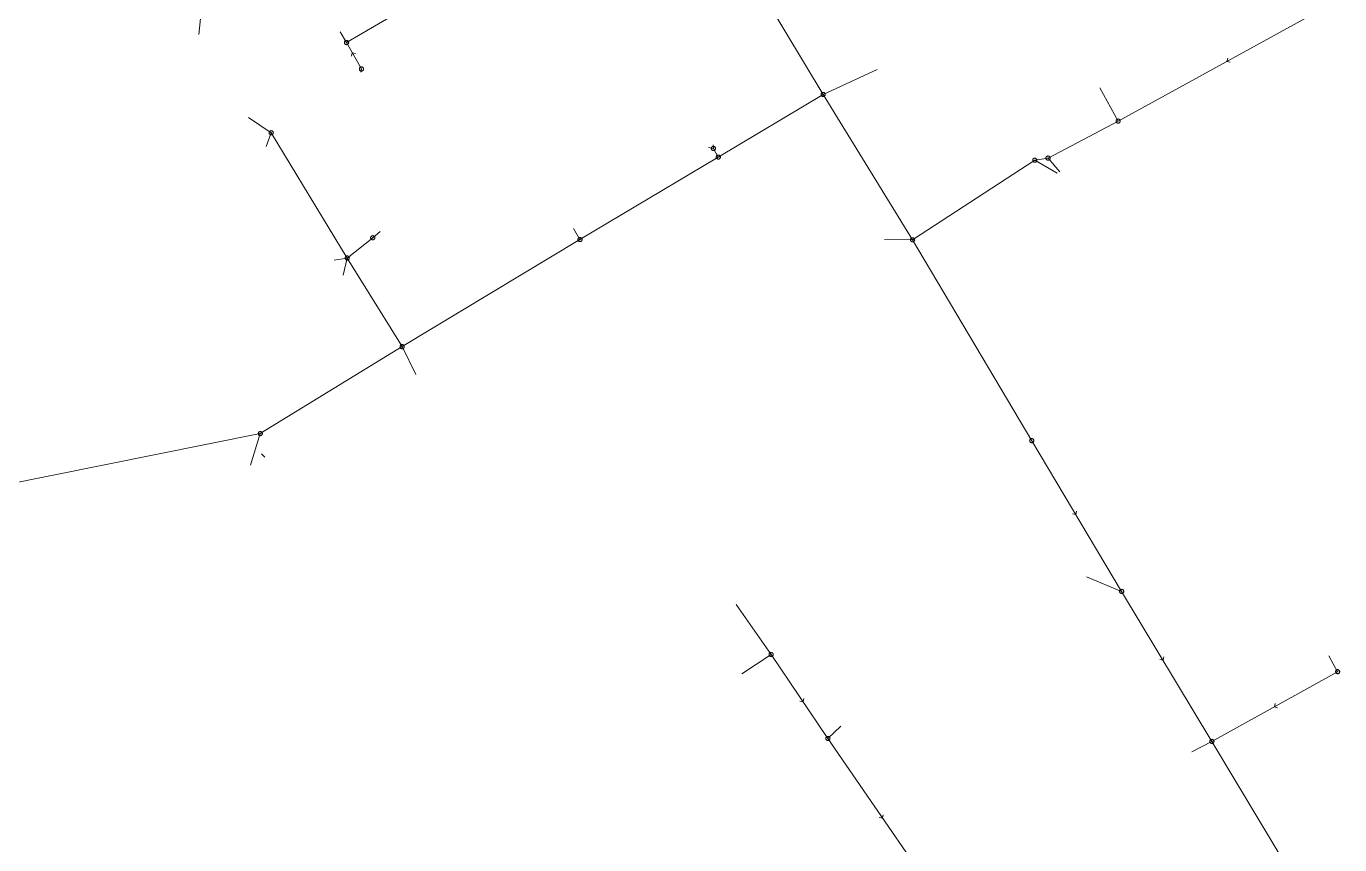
# Model space of a CAD drawing. Header units: metres. Extents: x 25504150 to 25508618, y 6694193 to 6702753.
# Drawn here: x 25504955.1 to 25505246.3, y 6700164.1 to 6700345.6 of the extents above; entities that cross this region are included whole.
import ezdxf

# ---------------------------------------------------------------- set-up
doc = ezdxf.new("R2010")
doc.units = ezdxf.units.M
for name, pattern in [('Sewer_node', [0]), ('Viemariputket', [0]), ('Viemarivarusteet', [0])]:
    doc.linetypes.add(name, pattern=pattern)
for name, color, linetype, lineweight in [('Sewer_node', 7, 'Sewer_node', 0), ('Viemariputket', 7, 'Viemariputket', 0), ('Viemarivarusteet', 7, 'Viemarivarusteet', 0)]:
    doc.layers.add(name, color=color, linetype=linetype, lineweight=lineweight)

msp = doc.modelspace()

# ---------------------------------------------------------------- linework, layer by layer
at = {"layer": 'Sewer_node', "color": 46, "linetype": 'Continuous', "true_color": 0x7f5f00, "flags": 128}
for points, elevation in [([(25505026.58, 6700342.01), (25505026.57, 6700342.08), (25505026.56, 6700342.16), (25505026.53, 6700342.22), (25505026.49, 6700342.29), (25505026.44, 6700342.34), (25505026.39, 6700342.39), (25505026.32, 6700342.43), (25505026.26, 6700342.46), (25505026.18, 6700342.47), (25505026.11, 6700342.48), (25505026.04, 6700342.47), (25505025.96, 6700342.46), (25505025.9, 6700342.43), (25505025.83, 6700342.39), (25505025.78, 6700342.34), (25505025.73, 6700342.29), (25505025.69, 6700342.22), (25505025.66, 6700342.16), (25505025.65, 6700342.08), (25505025.64, 6700342.01), (25505025.65, 6700341.94), (25505025.66, 6700341.86), (25505025.69, 6700341.8), (25505025.73, 6700341.73), (25505025.78, 6700341.68), (25505025.83, 6700341.63), (25505025.9, 6700341.59), (25505025.96, 6700341.56), (25505026.04, 6700341.55), (25505026.11, 6700341.54), (25505026.18, 6700341.55), (25505026.26, 6700341.56), (25505026.32, 6700341.59), (25505026.39, 6700341.63), (25505026.44, 6700341.68), (25505026.49, 6700341.73), (25505026.53, 6700341.8), (25505026.56, 6700341.86), (25505026.57, 6700341.94)], 54.9), ([(25505029.89, 6700336.16), (25505029.88, 6700336.23), (25505029.87, 6700336.31), (25505029.84, 6700336.37), (25505029.8, 6700336.44), (25505029.75, 6700336.49), (25505029.7, 6700336.54), (25505029.63, 6700336.58), (25505029.57, 6700336.61), (25505029.49, 6700336.62), (25505029.42, 6700336.63), (25505029.35, 6700336.62), (25505029.27, 6700336.61), (25505029.21, 6700336.58), (25505029.14, 6700336.54), (25505029.09, 6700336.49), (25505029.04, 6700336.44), (25505029, 6700336.37), (25505028.97, 6700336.31), (25505028.96, 6700336.23), (25505028.95, 6700336.16), (25505028.96, 6700336.09), (25505028.97, 6700336.01), (25505029, 6700335.95), (25505029.04, 6700335.88), (25505029.09, 6700335.83), (25505029.14, 6700335.78), (25505029.21, 6700335.74), (25505029.27, 6700335.71), (25505029.35, 6700335.7), (25505029.42, 6700335.69), (25505029.49, 6700335.7), (25505029.57, 6700335.71), (25505029.63, 6700335.74), (25505029.7, 6700335.78), (25505029.75, 6700335.83), (25505029.8, 6700335.88), (25505029.84, 6700335.95), (25505029.87, 6700336.01), (25505029.88, 6700336.09)], 54.93), ([(25505132.24, 6700330.51), (25505132.23, 6700330.58), (25505132.22, 6700330.65), (25505132.19, 6700330.72), (25505132.15, 6700330.78), (25505132.11, 6700330.84), (25505132.05, 6700330.88), (25505131.99, 6700330.92), (25505131.92, 6700330.95), (25505131.85, 6700330.96), (25505131.78, 6700330.97), (25505131.71, 6700330.96), (25505131.64, 6700330.95), (25505131.57, 6700330.92), (25505131.51, 6700330.88), (25505131.45, 6700330.84), (25505131.41, 6700330.78), (25505131.37, 6700330.72), (25505131.34, 6700330.65), (25505131.33, 6700330.58), (25505131.32, 6700330.51), (25505131.33, 6700330.44), (25505131.34, 6700330.37), (25505131.37, 6700330.3), (25505131.41, 6700330.24), (25505131.45, 6700330.18), (25505131.51, 6700330.14), (25505131.57, 6700330.1), (25505131.64, 6700330.07), (25505131.71, 6700330.06), (25505131.78, 6700330.05), (25505131.85, 6700330.06), (25505131.92, 6700330.07), (25505131.99, 6700330.1), (25505132.05, 6700330.14), (25505132.11, 6700330.18), (25505132.15, 6700330.24), (25505132.19, 6700330.3), (25505132.22, 6700330.37), (25505132.23, 6700330.44)], 55.52), ([(25505197.64, 6700324.61), (25505197.63, 6700324.68), (25505197.62, 6700324.75), (25505197.59, 6700324.82), (25505197.55, 6700324.88), (25505197.51, 6700324.94), (25505197.45, 6700324.98), (25505197.39, 6700325.02), (25505197.32, 6700325.05), (25505197.25, 6700325.06), (25505197.18, 6700325.07), (25505197.11, 6700325.06), (25505197.04, 6700325.05), (25505196.97, 6700325.02), (25505196.91, 6700324.98), (25505196.85, 6700324.94), (25505196.81, 6700324.88), (25505196.77, 6700324.82), (25505196.74, 6700324.75), (25505196.73, 6700324.68), (25505196.72, 6700324.61), (25505196.73, 6700324.54), (25505196.74, 6700324.47), (25505196.77, 6700324.4), (25505196.81, 6700324.34), (25505196.85, 6700324.28), (25505196.91, 6700324.24), (25505196.97, 6700324.2), (25505197.04, 6700324.17), (25505197.11, 6700324.16), (25505197.18, 6700324.15), (25505197.25, 6700324.16), (25505197.32, 6700324.17), (25505197.39, 6700324.2), (25505197.45, 6700324.24), (25505197.51, 6700324.28), (25505197.55, 6700324.34), (25505197.59, 6700324.4), (25505197.62, 6700324.47), (25505197.63, 6700324.54)], 57.73), ([(25505009.88, 6700322.02), (25505009.87, 6700322.09), (25505009.86, 6700322.16), (25505009.83, 6700322.23), (25505009.79, 6700322.29), (25505009.75, 6700322.35), (25505009.69, 6700322.39), (25505009.63, 6700322.43), (25505009.56, 6700322.46), (25505009.49, 6700322.47), (25505009.42, 6700322.48), (25505009.35, 6700322.47), (25505009.28, 6700322.46), (25505009.21, 6700322.43), (25505009.15, 6700322.39), (25505009.09, 6700322.35), (25505009.05, 6700322.29), (25505009.01, 6700322.23), (25505008.98, 6700322.16), (25505008.97, 6700322.09), (25505008.96, 6700322.02), (25505008.97, 6700321.95), (25505008.98, 6700321.88), (25505009.01, 6700321.81), (25505009.05, 6700321.75), (25505009.09, 6700321.69), (25505009.15, 6700321.65), (25505009.21, 6700321.61), (25505009.28, 6700321.58), (25505009.35, 6700321.57), (25505009.42, 6700321.56), (25505009.49, 6700321.57), (25505009.56, 6700321.58), (25505009.63, 6700321.61), (25505009.69, 6700321.65), (25505009.75, 6700321.69), (25505009.79, 6700321.75), (25505009.83, 6700321.81), (25505009.86, 6700321.88), (25505009.87, 6700321.95)], 55.12), ([(25505107.9, 6700318.53), (25505107.89, 6700318.6), (25505107.88, 6700318.67), (25505107.85, 6700318.74), (25505107.81, 6700318.8), (25505107.77, 6700318.86), (25505107.71, 6700318.9), (25505107.65, 6700318.94), (25505107.58, 6700318.97), (25505107.51, 6700318.98), (25505107.44, 6700318.99), (25505107.37, 6700318.98), (25505107.3, 6700318.97), (25505107.23, 6700318.94), (25505107.17, 6700318.9), (25505107.11, 6700318.86), (25505107.07, 6700318.8), (25505107.03, 6700318.74), (25505107, 6700318.67), (25505106.99, 6700318.6), (25505106.98, 6700318.53), (25505106.99, 6700318.46), (25505107, 6700318.39), (25505107.03, 6700318.32), (25505107.07, 6700318.26), (25505107.11, 6700318.2), (25505107.17, 6700318.16), (25505107.23, 6700318.12), (25505107.3, 6700318.09), (25505107.37, 6700318.08), (25505107.44, 6700318.07), (25505107.51, 6700318.08), (25505107.58, 6700318.09), (25505107.65, 6700318.12), (25505107.71, 6700318.16), (25505107.77, 6700318.2), (25505107.81, 6700318.26), (25505107.85, 6700318.32), (25505107.88, 6700318.39), (25505107.89, 6700318.46)], 54.97), ([(25505109, 6700316.63), (25505108.99, 6700316.7), (25505108.98, 6700316.77), (25505108.95, 6700316.84), (25505108.91, 6700316.9), (25505108.87, 6700316.96), (25505108.81, 6700317), (25505108.75, 6700317.04), (25505108.68, 6700317.07), (25505108.61, 6700317.08), (25505108.54, 6700317.09), (25505108.47, 6700317.08), (25505108.4, 6700317.07), (25505108.33, 6700317.04), (25505108.27, 6700317), (25505108.21, 6700316.96), (25505108.17, 6700316.9), (25505108.13, 6700316.84), (25505108.1, 6700316.77), (25505108.09, 6700316.7), (25505108.08, 6700316.63), (25505108.09, 6700316.56), (25505108.1, 6700316.49), (25505108.13, 6700316.42), (25505108.17, 6700316.36), (25505108.21, 6700316.3), (25505108.27, 6700316.26), (25505108.33, 6700316.22), (25505108.4, 6700316.19), (25505108.47, 6700316.18), (25505108.54, 6700316.17), (25505108.61, 6700316.18), (25505108.68, 6700316.19), (25505108.75, 6700316.22), (25505108.81, 6700316.26), (25505108.87, 6700316.3), (25505108.91, 6700316.36), (25505108.95, 6700316.42), (25505108.98, 6700316.49), (25505108.99, 6700316.56)], 54.97), ([(25505179.17, 6700315.93), (25505179.16, 6700316), (25505179.15, 6700316.07), (25505179.12, 6700316.14), (25505179.08, 6700316.2), (25505179.04, 6700316.26), (25505178.98, 6700316.3), (25505178.92, 6700316.34), (25505178.85, 6700316.37), (25505178.78, 6700316.38), (25505178.71, 6700316.39), (25505178.64, 6700316.38), (25505178.57, 6700316.37), (25505178.5, 6700316.34), (25505178.44, 6700316.3), (25505178.38, 6700316.26), (25505178.34, 6700316.2), (25505178.3, 6700316.14), (25505178.27, 6700316.07), (25505178.26, 6700316), (25505178.25, 6700315.93), (25505178.26, 6700315.86), (25505178.27, 6700315.79), (25505178.3, 6700315.72), (25505178.34, 6700315.66), (25505178.38, 6700315.6), (25505178.44, 6700315.56), (25505178.5, 6700315.52), (25505178.57, 6700315.49), (25505178.64, 6700315.48), (25505178.71, 6700315.47), (25505178.78, 6700315.48), (25505178.85, 6700315.49), (25505178.92, 6700315.52), (25505178.98, 6700315.56), (25505179.04, 6700315.6), (25505179.08, 6700315.66), (25505179.12, 6700315.72), (25505179.15, 6700315.79), (25505179.16, 6700315.86)], 56.22), ([(25505182.11, 6700316.4), (25505182.1, 6700316.47), (25505182.09, 6700316.55), (25505182.06, 6700316.61), (25505182.02, 6700316.68), (25505181.97, 6700316.73), (25505181.92, 6700316.78), (25505181.85, 6700316.82), (25505181.79, 6700316.85), (25505181.71, 6700316.86), (25505181.64, 6700316.87), (25505181.57, 6700316.86), (25505181.49, 6700316.85), (25505181.43, 6700316.82), (25505181.36, 6700316.78), (25505181.31, 6700316.73), (25505181.26, 6700316.68), (25505181.22, 6700316.61), (25505181.19, 6700316.55), (25505181.18, 6700316.47), (25505181.17, 6700316.4), (25505181.18, 6700316.33), (25505181.19, 6700316.25), (25505181.22, 6700316.19), (25505181.26, 6700316.12), (25505181.31, 6700316.07), (25505181.36, 6700316.02), (25505181.43, 6700315.98), (25505181.49, 6700315.95), (25505181.57, 6700315.94), (25505181.64, 6700315.93), (25505181.71, 6700315.94), (25505181.79, 6700315.95), (25505181.85, 6700315.98), (25505181.92, 6700316.02), (25505181.97, 6700316.07), (25505182.02, 6700316.12), (25505182.06, 6700316.19), (25505182.09, 6700316.25), (25505182.1, 6700316.33)], 56.23), ([(25505032.38, 6700298.73), (25505032.37, 6700298.8), (25505032.36, 6700298.88), (25505032.33, 6700298.94), (25505032.29, 6700299.01), (25505032.24, 6700299.06), (25505032.19, 6700299.11), (25505032.12, 6700299.15), (25505032.06, 6700299.18), (25505031.98, 6700299.19), (25505031.91, 6700299.2), (25505031.84, 6700299.19), (25505031.76, 6700299.18), (25505031.7, 6700299.15), (25505031.63, 6700299.11), (25505031.58, 6700299.06), (25505031.53, 6700299.01), (25505031.49, 6700298.94), (25505031.46, 6700298.88), (25505031.45, 6700298.8), (25505031.44, 6700298.73), (25505031.45, 6700298.66), (25505031.46, 6700298.58), (25505031.49, 6700298.52), (25505031.53, 6700298.45), (25505031.58, 6700298.4), (25505031.63, 6700298.35), (25505031.7, 6700298.31), (25505031.76, 6700298.28), (25505031.84, 6700298.27), (25505031.91, 6700298.26), (25505031.98, 6700298.27), (25505032.06, 6700298.28), (25505032.12, 6700298.31), (25505032.19, 6700298.35), (25505032.24, 6700298.4), (25505032.29, 6700298.45), (25505032.33, 6700298.52), (25505032.36, 6700298.58), (25505032.37, 6700298.66)], 54.8), ([(25505078.33, 6700298.34), (25505078.32, 6700298.41), (25505078.31, 6700298.48), (25505078.28, 6700298.55), (25505078.24, 6700298.61), (25505078.2, 6700298.67), (25505078.14, 6700298.71), (25505078.08, 6700298.75), (25505078.01, 6700298.78), (25505077.94, 6700298.79), (25505077.87, 6700298.8), (25505077.8, 6700298.79), (25505077.73, 6700298.78), (25505077.66, 6700298.75), (25505077.6, 6700298.71), (25505077.54, 6700298.67), (25505077.5, 6700298.61), (25505077.46, 6700298.55), (25505077.43, 6700298.48), (25505077.42, 6700298.41), (25505077.41, 6700298.34), (25505077.42, 6700298.27), (25505077.43, 6700298.2), (25505077.46, 6700298.13), (25505077.5, 6700298.07), (25505077.54, 6700298.01), (25505077.6, 6700297.97), (25505077.66, 6700297.93), (25505077.73, 6700297.9), (25505077.8, 6700297.89), (25505077.87, 6700297.88), (25505077.94, 6700297.89), (25505078.01, 6700297.9), (25505078.08, 6700297.93), (25505078.14, 6700297.97), (25505078.2, 6700298.01), (25505078.24, 6700298.07), (25505078.28, 6700298.13), (25505078.31, 6700298.2), (25505078.32, 6700298.27)], 54.56), ([(25505152.08, 6700298.29), (25505152.07, 6700298.36), (25505152.06, 6700298.43), (25505152.03, 6700298.5), (25505151.99, 6700298.56), (25505151.95, 6700298.62), (25505151.89, 6700298.66), (25505151.83, 6700298.7), (25505151.76, 6700298.73), (25505151.69, 6700298.74), (25505151.62, 6700298.75), (25505151.55, 6700298.74), (25505151.48, 6700298.73), (25505151.41, 6700298.7), (25505151.35, 6700298.66), (25505151.29, 6700298.62), (25505151.25, 6700298.56), (25505151.21, 6700298.5), (25505151.18, 6700298.43), (25505151.17, 6700298.36), (25505151.16, 6700298.29), (25505151.17, 6700298.22), (25505151.18, 6700298.15), (25505151.21, 6700298.08), (25505151.25, 6700298.02), (25505151.29, 6700297.96), (25505151.35, 6700297.92), (25505151.41, 6700297.88), (25505151.48, 6700297.85), (25505151.55, 6700297.84), (25505151.62, 6700297.83), (25505151.69, 6700297.84), (25505151.76, 6700297.85), (25505151.83, 6700297.88), (25505151.89, 6700297.92), (25505151.95, 6700297.96), (25505151.99, 6700298.02), (25505152.03, 6700298.08), (25505152.06, 6700298.15), (25505152.07, 6700298.22)], 55.27), ([(25505026.73, 6700294.24), (25505026.72, 6700294.31), (25505026.71, 6700294.38), (25505026.68, 6700294.45), (25505026.64, 6700294.51), (25505026.6, 6700294.57), (25505026.54, 6700294.61), (25505026.48, 6700294.65), (25505026.41, 6700294.68), (25505026.34, 6700294.69), (25505026.27, 6700294.7), (25505026.2, 6700294.69), (25505026.13, 6700294.68), (25505026.06, 6700294.65), (25505026, 6700294.61), (25505025.94, 6700294.57), (25505025.9, 6700294.51), (25505025.86, 6700294.45), (25505025.83, 6700294.38), (25505025.82, 6700294.31), (25505025.81, 6700294.24), (25505025.82, 6700294.17), (25505025.83, 6700294.1), (25505025.86, 6700294.03), (25505025.9, 6700293.97), (25505025.94, 6700293.91), (25505026, 6700293.87), (25505026.06, 6700293.83), (25505026.13, 6700293.8), (25505026.2, 6700293.79), (25505026.27, 6700293.78), (25505026.34, 6700293.79), (25505026.41, 6700293.8), (25505026.48, 6700293.83), (25505026.54, 6700293.87), (25505026.6, 6700293.91), (25505026.64, 6700293.97), (25505026.68, 6700294.03), (25505026.71, 6700294.1), (25505026.72, 6700294.17)], 54.81), ([(25505038.9, 6700274.59), (25505038.89, 6700274.66), (25505038.88, 6700274.74), (25505038.85, 6700274.8), (25505038.81, 6700274.87), (25505038.76, 6700274.92), (25505038.71, 6700274.97), (25505038.64, 6700275.01), (25505038.58, 6700275.04), (25505038.5, 6700275.05), (25505038.43, 6700275.06), (25505038.36, 6700275.05), (25505038.28, 6700275.04), (25505038.22, 6700275.01), (25505038.15, 6700274.97), (25505038.1, 6700274.92), (25505038.05, 6700274.87), (25505038.01, 6700274.8), (25505037.98, 6700274.74), (25505037.97, 6700274.66), (25505037.96, 6700274.59), (25505037.97, 6700274.52), (25505037.98, 6700274.44), (25505038.01, 6700274.38), (25505038.05, 6700274.31), (25505038.1, 6700274.26), (25505038.15, 6700274.21), (25505038.22, 6700274.17), (25505038.28, 6700274.14), (25505038.36, 6700274.13), (25505038.43, 6700274.12), (25505038.5, 6700274.13), (25505038.58, 6700274.14), (25505038.64, 6700274.17), (25505038.71, 6700274.21), (25505038.76, 6700274.26), (25505038.81, 6700274.31), (25505038.85, 6700274.38), (25505038.88, 6700274.44), (25505038.89, 6700274.52)], 54.65), ([(25505007.45, 6700255.3), (25505007.44, 6700255.37), (25505007.43, 6700255.44), (25505007.4, 6700255.51), (25505007.36, 6700255.57), (25505007.32, 6700255.63), (25505007.26, 6700255.67), (25505007.2, 6700255.71), (25505007.13, 6700255.74), (25505007.06, 6700255.75), (25505006.99, 6700255.76), (25505006.92, 6700255.75), (25505006.85, 6700255.74), (25505006.78, 6700255.71), (25505006.72, 6700255.67), (25505006.66, 6700255.63), (25505006.62, 6700255.57), (25505006.58, 6700255.51), (25505006.55, 6700255.44), (25505006.54, 6700255.37), (25505006.53, 6700255.3), (25505006.54, 6700255.23), (25505006.55, 6700255.16), (25505006.58, 6700255.09), (25505006.62, 6700255.03), (25505006.66, 6700254.97), (25505006.72, 6700254.93), (25505006.78, 6700254.89), (25505006.85, 6700254.86), (25505006.92, 6700254.85), (25505006.99, 6700254.84), (25505007.06, 6700254.85), (25505007.13, 6700254.86), (25505007.2, 6700254.89), (25505007.26, 6700254.93), (25505007.32, 6700254.97), (25505007.36, 6700255.03), (25505007.4, 6700255.09), (25505007.43, 6700255.16), (25505007.44, 6700255.23)], 54.69), ([(25505178.49, 6700253.74), (25505178.48, 6700253.81), (25505178.47, 6700253.88), (25505178.44, 6700253.95), (25505178.4, 6700254.01), (25505178.36, 6700254.07), (25505178.3, 6700254.11), (25505178.24, 6700254.15), (25505178.17, 6700254.18), (25505178.1, 6700254.19), (25505178.03, 6700254.2), (25505177.96, 6700254.19), (25505177.89, 6700254.18), (25505177.82, 6700254.15), (25505177.76, 6700254.11), (25505177.7, 6700254.07), (25505177.66, 6700254.01), (25505177.62, 6700253.95), (25505177.59, 6700253.88), (25505177.58, 6700253.81), (25505177.57, 6700253.74), (25505177.58, 6700253.67), (25505177.59, 6700253.6), (25505177.62, 6700253.53), (25505177.66, 6700253.47), (25505177.7, 6700253.41), (25505177.76, 6700253.37), (25505177.82, 6700253.33), (25505177.89, 6700253.3), (25505177.96, 6700253.29), (25505178.03, 6700253.28), (25505178.1, 6700253.29), (25505178.17, 6700253.3), (25505178.24, 6700253.33), (25505178.3, 6700253.37), (25505178.36, 6700253.41), (25505178.4, 6700253.47), (25505178.44, 6700253.53), (25505178.47, 6700253.6), (25505178.48, 6700253.67)], 55.33), ([(25505198.43, 6700220.32), (25505198.42, 6700220.39), (25505198.41, 6700220.46), (25505198.38, 6700220.53), (25505198.34, 6700220.59), (25505198.3, 6700220.65), (25505198.24, 6700220.69), (25505198.18, 6700220.73), (25505198.11, 6700220.76), (25505198.04, 6700220.77), (25505197.97, 6700220.78), (25505197.9, 6700220.77), (25505197.83, 6700220.76), (25505197.76, 6700220.73), (25505197.7, 6700220.69), (25505197.64, 6700220.65), (25505197.6, 6700220.59), (25505197.56, 6700220.53), (25505197.53, 6700220.46), (25505197.52, 6700220.39), (25505197.51, 6700220.32), (25505197.52, 6700220.25), (25505197.53, 6700220.18), (25505197.56, 6700220.11), (25505197.6, 6700220.05), (25505197.64, 6700219.99), (25505197.7, 6700219.95), (25505197.76, 6700219.91), (25505197.83, 6700219.88), (25505197.9, 6700219.87), (25505197.97, 6700219.86), (25505198.04, 6700219.87), (25505198.11, 6700219.88), (25505198.18, 6700219.91), (25505198.24, 6700219.95), (25505198.3, 6700219.99), (25505198.34, 6700220.05), (25505198.38, 6700220.11), (25505198.41, 6700220.18), (25505198.42, 6700220.25)], 55.43), ([(25505120.71, 6700206.32), (25505120.7, 6700206.39), (25505120.69, 6700206.46), (25505120.66, 6700206.53), (25505120.62, 6700206.59), (25505120.58, 6700206.65), (25505120.52, 6700206.69), (25505120.46, 6700206.73), (25505120.39, 6700206.76), (25505120.32, 6700206.77), (25505120.25, 6700206.78), (25505120.18, 6700206.77), (25505120.11, 6700206.76), (25505120.04, 6700206.73), (25505119.98, 6700206.69), (25505119.92, 6700206.65), (25505119.88, 6700206.59), (25505119.84, 6700206.53), (25505119.81, 6700206.46), (25505119.8, 6700206.39), (25505119.79, 6700206.32), (25505119.8, 6700206.25), (25505119.81, 6700206.18), (25505119.84, 6700206.11), (25505119.88, 6700206.05), (25505119.92, 6700205.99), (25505119.98, 6700205.95), (25505120.04, 6700205.91), (25505120.11, 6700205.88), (25505120.18, 6700205.87), (25505120.25, 6700205.86), (25505120.32, 6700205.87), (25505120.39, 6700205.88), (25505120.46, 6700205.91), (25505120.52, 6700205.95), (25505120.58, 6700205.99), (25505120.62, 6700206.05), (25505120.66, 6700206.11), (25505120.69, 6700206.18), (25505120.7, 6700206.25)], 56.59), ([(25505246.32, 6700202.52), (25505246.31, 6700202.59), (25505246.3, 6700202.66), (25505246.27, 6700202.73), (25505246.23, 6700202.79), (25505246.19, 6700202.85), (25505246.13, 6700202.89), (25505246.07, 6700202.93), (25505246, 6700202.96), (25505245.93, 6700202.97), (25505245.86, 6700202.98), (25505245.79, 6700202.97), (25505245.72, 6700202.96), (25505245.65, 6700202.93), (25505245.59, 6700202.89), (25505245.53, 6700202.85), (25505245.49, 6700202.79), (25505245.45, 6700202.73), (25505245.42, 6700202.66), (25505245.41, 6700202.59), (25505245.4, 6700202.52), (25505245.41, 6700202.45), (25505245.42, 6700202.38), (25505245.45, 6700202.31), (25505245.49, 6700202.25), (25505245.53, 6700202.19), (25505245.59, 6700202.15), (25505245.65, 6700202.11), (25505245.72, 6700202.08), (25505245.79, 6700202.07), (25505245.86, 6700202.06), (25505245.93, 6700202.07), (25505246, 6700202.08), (25505246.07, 6700202.11), (25505246.13, 6700202.15), (25505246.19, 6700202.19), (25505246.23, 6700202.25), (25505246.27, 6700202.31), (25505246.3, 6700202.38), (25505246.31, 6700202.45)], 55.86), ([(25505133.3, 6700187.7), (25505133.29, 6700187.77), (25505133.28, 6700187.84), (25505133.25, 6700187.91), (25505133.21, 6700187.97), (25505133.17, 6700188.03), (25505133.11, 6700188.07), (25505133.05, 6700188.11), (25505132.98, 6700188.14), (25505132.91, 6700188.15), (25505132.84, 6700188.16), (25505132.77, 6700188.15), (25505132.7, 6700188.14), (25505132.63, 6700188.11), (25505132.57, 6700188.07), (25505132.51, 6700188.03), (25505132.47, 6700187.97), (25505132.43, 6700187.91), (25505132.4, 6700187.84), (25505132.39, 6700187.77), (25505132.38, 6700187.7), (25505132.39, 6700187.63), (25505132.4, 6700187.56), (25505132.43, 6700187.49), (25505132.47, 6700187.43), (25505132.51, 6700187.37), (25505132.57, 6700187.33), (25505132.63, 6700187.29), (25505132.7, 6700187.26), (25505132.77, 6700187.25), (25505132.84, 6700187.24), (25505132.91, 6700187.25), (25505132.98, 6700187.26), (25505133.05, 6700187.29), (25505133.11, 6700187.33), (25505133.17, 6700187.37), (25505133.21, 6700187.43), (25505133.25, 6700187.49), (25505133.28, 6700187.56), (25505133.29, 6700187.63)], 56.44), ([(25505218.45, 6700187.06), (25505218.44, 6700187.13), (25505218.43, 6700187.2), (25505218.4, 6700187.27), (25505218.36, 6700187.33), (25505218.32, 6700187.39), (25505218.26, 6700187.43), (25505218.2, 6700187.47), (25505218.13, 6700187.5), (25505218.06, 6700187.51), (25505217.99, 6700187.52), (25505217.92, 6700187.51), (25505217.85, 6700187.5), (25505217.78, 6700187.47), (25505217.72, 6700187.43), (25505217.66, 6700187.39), (25505217.62, 6700187.33), (25505217.58, 6700187.27), (25505217.55, 6700187.2), (25505217.54, 6700187.13), (25505217.53, 6700187.06), (25505217.54, 6700186.99), (25505217.55, 6700186.92), (25505217.58, 6700186.85), (25505217.62, 6700186.79), (25505217.66, 6700186.73), (25505217.72, 6700186.69), (25505217.78, 6700186.65), (25505217.85, 6700186.62), (25505217.92, 6700186.61), (25505217.99, 6700186.6), (25505218.06, 6700186.61), (25505218.13, 6700186.62), (25505218.2, 6700186.65), (25505218.26, 6700186.69), (25505218.32, 6700186.73), (25505218.36, 6700186.79), (25505218.4, 6700186.85), (25505218.43, 6700186.92), (25505218.44, 6700186.99)], 54.97)]:
    msp.add_lwpolyline(points, close=True, dxfattribs=dict(at, elevation=elevation))
for points in [[(25505028.12, 6700339.55), (25505027.39, 6700339.74), (25505027.2, 6700339.03)], [(25505221.49, 6700338.56), (25505221.29, 6700337.84), (25505222, 6700337.63)], [(25505187.06, 6700237.55), (25505187.79, 6700237.38), (25505187.97, 6700238.1)], [(25505206.42, 6700205.25), (25505207.15, 6700205.07), (25505207.33, 6700205.79)], [(25505126.6, 6700195.97), (25505127.34, 6700195.83), (25505127.48, 6700196.56)], [(25505232.02, 6700195.45), (25505231.82, 6700194.73), (25505232.53, 6700194.52)], [(25505144.22, 6700170.2), (25505144.96, 6700170.07), (25505145.1, 6700170.8)]]:
    msp.add_lwpolyline(points, dxfattribs=at)
at = {"layer": 'Viemariputket', "color": 1, "linetype": 'Continuous', "lineweight": 15}
for p, q in [((25505131.78, 6700330.51), (25505115.79, 6700357.11)), ((25505045.19, 6700353.21), (25505026.11, 6700342.01)), ((25504993.86, 6700348.74, 53.42), (25504993.33, 6700343.8, 53.45)), ((25505197.18, 6700324.61), (25505243.58, 6700350.07)), ((25505026.11, 6700342.01), (25505024.7, 6700344.37)), ((25505026.11, 6700342.01), (25505029.42, 6700336.16)), ((25505029.42, 6700336.16), (25505029.28, 6700335.46)), ((25505131.78, 6700330.51), (25505143.78, 6700336.01)), ((25505131.78, 6700330.51), (25505108.54, 6700316.63)), ((25505151.62, 6700298.29), (25505131.78, 6700330.51)), ((25505197.18, 6700324.61), (25505193.12, 6700331.96)), ((25505009.42, 6700322.02), (25505004.35, 6700325.43)), ((25505181.64, 6700316.4), (25505197.18, 6700324.61)), ((25505009.42, 6700322.02), (25505008.26, 6700318.93)), ((25505026.27, 6700294.24, 52.81), (25505009.42, 6700322.02, 53.16)), ((25505107.44, 6700318.53), (25505106.35, 6700318.73)), ((25505107.44, 6700318.53), (25505107.37, 6700319.34)), ((25505108.54, 6700316.63), (25505107.44, 6700318.53)), ((25505108.54, 6700316.63, 52.21), (25505077.87, 6700298.34, 52.42)), ((25505151.62, 6700298.29), (25505178.71, 6700315.93)), ((25505181.64, 6700316.4), (25505178.71, 6700315.93)), ((25505178.71, 6700315.93), (25505183.69, 6700313.06)), ((25505181.64, 6700316.4), (25505184.24, 6700313.36)), ((25505026.27, 6700294.24, 52.86), (25505031.91, 6700298.73, 52.95)), ((25505031.91, 6700298.73), (25505033.55, 6700300.09)), ((25505077.87, 6700298.34, 52.46), (25505038.43, 6700274.59, 52.51)), ((25505077.87, 6700298.34, 52.54), (25505076.41, 6700300.77, 52.55)), ((25505151.62, 6700298.29), (25505145.41, 6700298.32)), ((25505178.03, 6700253.74), (25505151.62, 6700298.29)), ((25505026.27, 6700294.24, 52.9), (25505023.37, 6700293.75, 53.14)), ((25505026.27, 6700294.24, 52.92), (25505025.36, 6700290.43, 52.9)), ((25505038.43, 6700274.59, 52.55), (25505026.27, 6700294.24, 52.8)), ((25505038.43, 6700274.59), (25505006.99, 6700255.3)), ((25505038.43, 6700274.59), (25505041.47, 6700268.43)), ((25505006.99, 6700255.3), (25504949.26, 6700243.75)), ((25505006.99, 6700255.3), (25505004.78, 6700248.29)), ((25505197.97, 6700220.32), (25505178.03, 6700253.74)), ((25505007.28, 6700250.8), (25505007.99, 6700250.05)), ((25505197.97, 6700220.32), (25505190.14, 6700223.58)), ((25505217.99, 6700187.06), (25505197.97, 6700220.32)), ((25505120.25, 6700206.32), (25505112.53, 6700217.41)), ((25505120.25, 6700206.32), (25505113.76, 6700202.06)), ((25505132.84, 6700187.7), (25505120.25, 6700206.32)), ((25505245.86, 6700202.52), (25505243.93, 6700206.03)), ((25505217.99, 6700187.06), (25505245.86, 6700202.52)), ((25505132.84, 6700187.7, 54.25), (25505135.73, 6700190.45, 54.29)), ((25505154.58, 6700156.08, 53.18), (25505132.84, 6700187.7)), ((25505217.99, 6700187.06), (25505213.55, 6700184.75)), ((25505237.7, 6700154.24), (25505217.99, 6700187.06))]:
    msp.add_line(p, q, dxfattribs=at)
at = {"layer": 'Viemarivarusteet', "color": 1}
for p in [(25505026.11, 6700342.01, 54.9), (25505029.42, 6700336.16, 54.93), (25505131.78, 6700330.51, 55.52), (25505197.18, 6700324.61, 57.73), (25505009.42, 6700322.02, 55.12), (25505107.44, 6700318.53, 54.97), (25505108.54, 6700316.63, 54.97), (25505178.71, 6700315.93, 56.22), (25505181.64, 6700316.4, 56.23), (25505031.91, 6700298.73, 54.8), (25505077.87, 6700298.34, 54.56), (25505151.62, 6700298.29, 55.27), (25505026.27, 6700294.24, 54.81), (25505038.43, 6700274.59, 54.65), (25505006.99, 6700255.3, 54.69), (25505178.03, 6700253.74, 55.33), (25505197.97, 6700220.32, 55.43), (25505120.25, 6700206.32, 56.59), (25505245.86, 6700202.52, 55.86), (25505132.84, 6700187.7, 56.44), (25505217.99, 6700187.06, 54.97)]:
    msp.add_point(p, dxfattribs=at)

doc.saveas('drawing.dxf')
